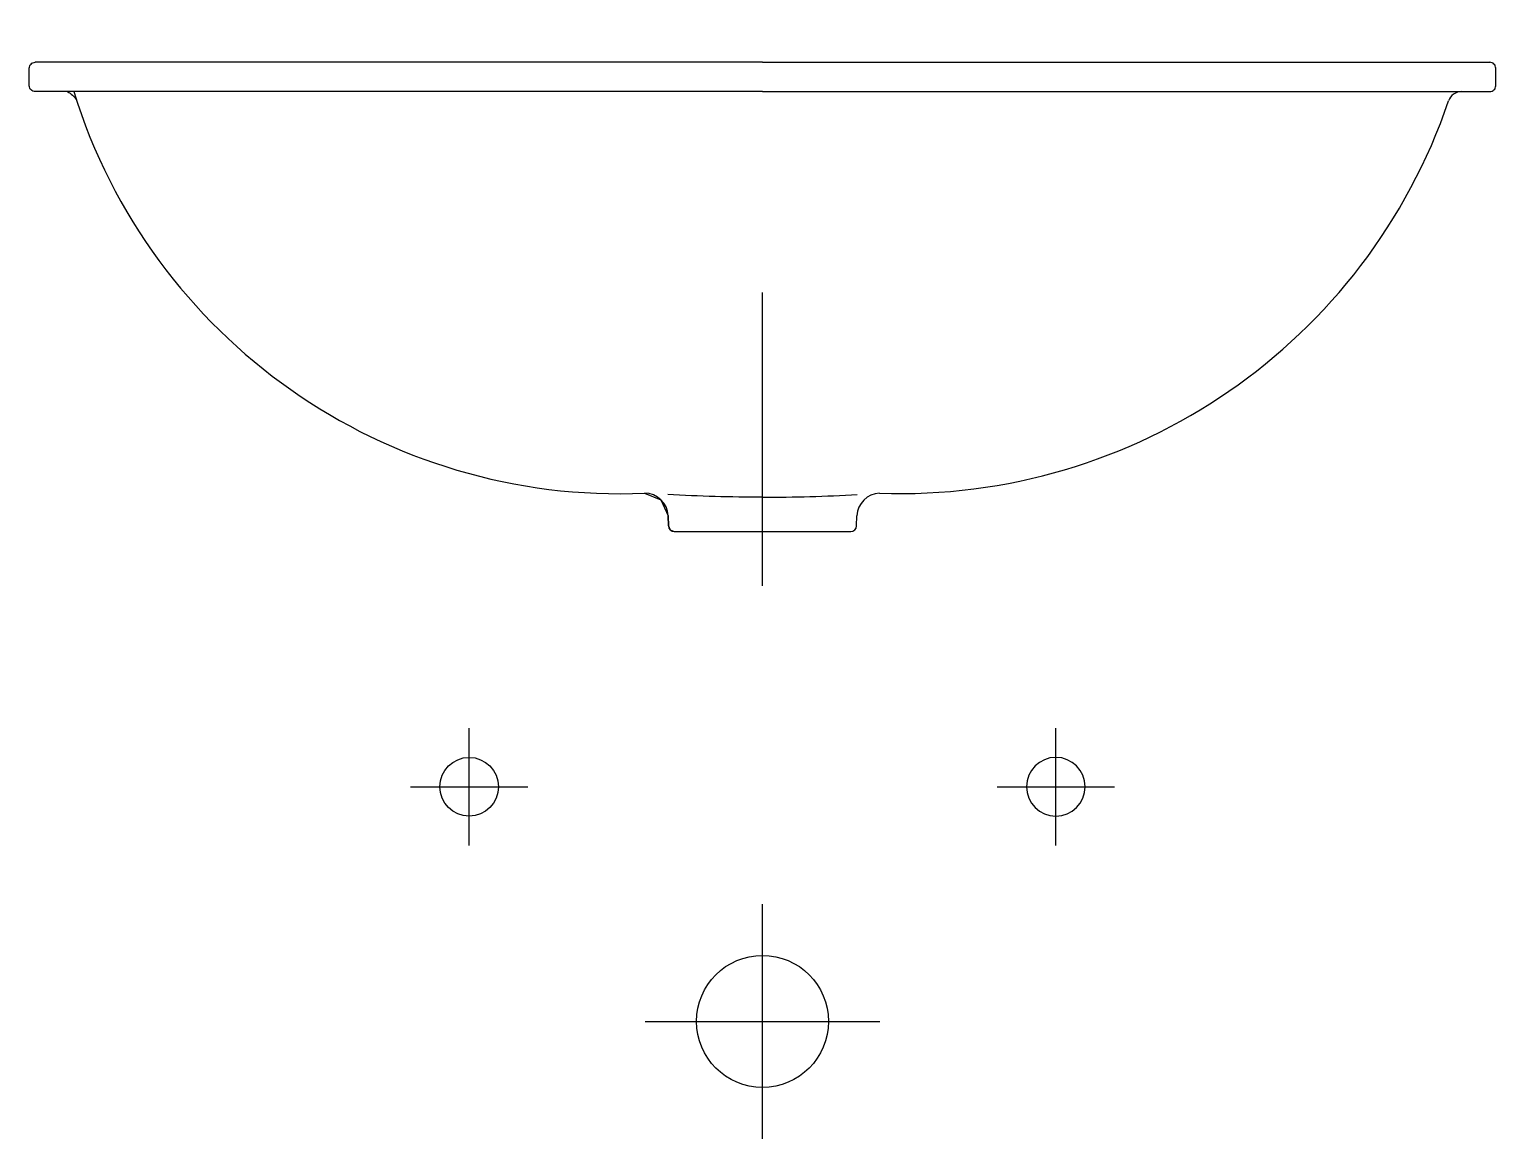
# Model space of a CAD drawing. Extents: x -1022.283 to -1021.783, y 868.034 to 868.413.
import ezdxf

# ---------------------------------------------------------------- set-up
doc = ezdxf.new("R2010")
doc.units = 0
doc.header["$LTSCALE"] = 0.2
doc.header["$MEASUREMENT"] = 0
doc.linetypes.add('AXES', pattern=[0.5400000065565109, 0.300000011920929, -0.07999999821186066, 0.07999999821186066, -0.07999999821186066])
doc.linetypes.add('CONTINU', pattern=[0])
doc.layers.get('0').update_dxf_attribs({"linetype": 'CONTINUOUS'})
doc.layers.add('DECA_EIXOS', color=5, linetype='AXES')

msp = doc.modelspace()

# ---------------------------------------------------------------- linework, layer by layer
at = {"linetype": 'CONTINUOUS'}
for p, q in [((-1022.073037914745, 868.2544579623249), (-1022.067480587185, 868.2522126337907)), ((-1022.067480587185, 868.2522126337907), (-1022.065042755312, 868.2467370393014)), ((-1022.065042755312, 868.2467370393014), (-1022.064922428247, 868.243292427326)), ((-1022.064922428247, 868.243292427326), (-1022.064312956459, 868.2419234978513)), ((-1022.064312956459, 868.2419234978513), (-1022.062923600404, 868.2413621571728)), ((-1022.062923600404, 868.2413621571728), (-1022.062923596747, 868.2413621571728)), ((-1022.062923596747, 868.2413621571728), (-1022.032854931373, 868.2413622121583))]:
    msp.add_line(p, q, dxfattribs=at)
at = {"linetype": 'CONTINU'}
for points in [[(-1022.282855044174, 868.3993620666805, -0.4142234494978975), (-1022.280854998845, 868.4013621795247)], [(-1021.782854818572, 868.3993620666805, 0.4142234494978975), (-1021.7848548639, 868.4013621795247)], [(-1022.280854998845, 868.3913621795245, -0.4142225030551594), (-1022.282855044174, 868.3933622859059)], [(-1022.269838820318, 868.3913621795245, -0.1287225171028795), (-1022.266868804952, 868.3886660680397)], [(-1021.794460120459, 868.3913622541794, 0.318355215418556), (-1021.798941491928, 868.3881871180354)], [(-1021.7848548639, 868.3913621795245, 0.4142225030551594), (-1021.782854818572, 868.3933622859059)], [(-1021.992946136845, 868.2544532622416, 0.3309435299856569), (-1021.798941491928, 868.3881871180354)], [(-1022.032854931373, 868.2530927337373, -0.01380017830416285), (-1022.065189570683, 868.2539853513075)], [(-1022.032854931373, 868.2530927337373, 0.01380017830416285), (-1022.000520292063, 868.2539853513075)], [(-1021.992946136845, 868.2544532622416, 0.394094647681174), (-1022.000667107434, 868.2467370393014)], [(-1022.002786262341, 868.2413621571728, 0.4040147624849897), (-1022.000787438139, 868.2432923231353)], [(-1021.932854916472, 868.1643621397087, 0.9999999999999999), (-1021.932854916472, 868.1443620556662)], [(-1021.932854916472, 868.1443620556662, 0.9999999999999999), (-1021.932854916472, 868.1643621397087)]]:
    msp.add_lwpolyline(points, format="xyb", dxfattribs=at)
for points in [[(-1022.032854931373, 868.4013621795247), (-1022.280854998845, 868.4013621795247)], [(-1022.032854931373, 868.4013621795247), (-1021.7848548639, 868.4013621795247)], [(-1022.282855044174, 868.3933622859059), (-1022.282855044174, 868.3993620666805)], [(-1021.782854818572, 868.3933622859059), (-1021.782854818572, 868.3993620666805)], [(-1022.032854931373, 868.3913621795245), (-1022.280854998845, 868.3913621795245)], [(-1022.032854931373, 868.3913621795245), (-1021.7848548639, 868.3913621795245)], [(-1022.064922424607, 868.2432923231353), (-1022.065042755312, 868.2467370393014)], [(-1022.000787438139, 868.2432923231353), (-1022.000667107434, 868.2467370393014)], [(-1022.032854931373, 868.2413622121583), (-1022.002786262341, 868.2413621571728)]]:
    msp.add_lwpolyline(points, dxfattribs=at)
at = {"linetype": 'CONTINUOUS'}
for centre, radius in [((-1022.132854946274, 868.1543620976875), 0.01000004202126092), ((-1022.032854931373, 868.0743620857666), 0.02250004388383786)]:
    msp.add_circle(centre, radius, dxfattribs=at)
for centre, radius, start, end in [((-1022.081562389532, 868.4492212233704), 0.1949497230659758, 197.2648786995235, 272.5061446461661), ((-1022.073037914744, 868.246457932644), 0.008000029680695237, 1.999203928251111, 90.0000000048853), ((-1022.062923600404, 868.2433622025019), 0.002000045329054956, 181.9992719325056, 270.000104774969)]:
    msp.add_arc(centre, radius, start, end, dxfattribs=at)
at = {"layer": 'DECA_EIXOS'}
for points in [[(-1022.032854931373, 868.2228890244027), (-1022.032854931373, 868.4126121056521)], [(-1022.032854931373, 868.2228890244027), (-1022.032854931373, 868.4126121056521)], [(-1022.132854946274, 868.1543620976875), (-1022.132854946274, 868.1743621006676)], [(-1021.932854916472, 868.1343620947072), (-1021.932854916472, 868.1743621006676)], [(-1022.152854949254, 868.1543620976875), (-1022.112854790706, 868.1543620976875)], [(-1022.132854946274, 868.1343620947072), (-1022.132854946274, 868.1543620976875)], [(-1021.952854919452, 868.1543620976875), (-1021.912854760904, 868.1543620976875)], [(-1022.032854931373, 868.034362079806), (-1022.032854931373, 868.114362091727)], [(-1022.072854784745, 868.0743620857666), (-1021.992854925412, 868.0743620857666)]]:
    msp.add_lwpolyline(points, dxfattribs=at)

doc.saveas('drawing.dxf')
